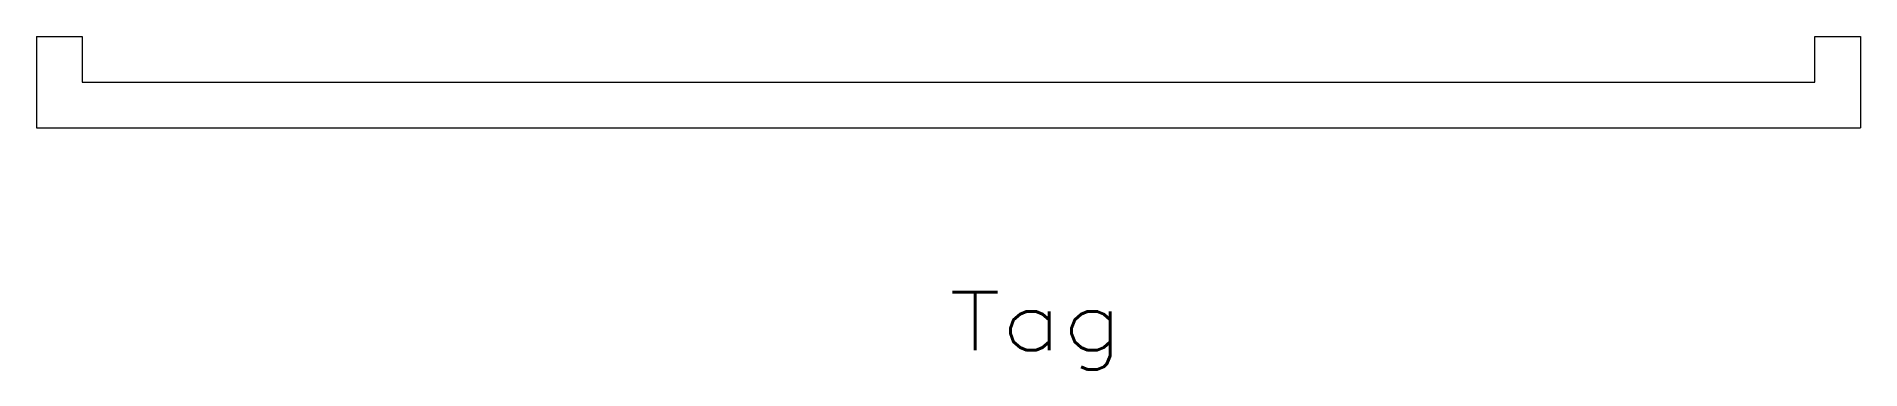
# Model space of a CAD drawing. Header units: inches. Extents: x -20 to 20, y -5.7 to 1.6.
import ezdxf
from ezdxf.enums import TextEntityAlignment as Align

# ---------------------------------------------------------------- set-up
doc = ezdxf.new("R2010")
doc.units = ezdxf.units.IN
doc.header["$MEASUREMENT"] = 0
doc.layers.get('0').update_dxf_attribs({"lineweight": 0})
doc.styles.add('_TCW_TXTSTY_1', font='TXT.SHX')

msp = doc.modelspace()

# ---------------------------------------------------------------- linework, layer by layer
at = {"linetype": 'Continuous'}
for p, q in [((-20, 1.58), (-20, -0.42)), ((-20, 1.58), (-19, 1.58)), ((-19, 1.58), (-19, 0.58)), ((19, 0.58), (19, 1.58)), ((19, 1.58), (19, 1.58)), ((19, 1.58), (20, 1.58)), ((20, 1.58), (20, -0.42)), ((-19, 0.58), (19, 0.58)), ((-20, -0.42), (20, -0.42))]:
    msp.add_line(p, q, dxfattribs=at)

# ---------------------------------------------------------------- texts
at = {"color": 7, "linetype": 'Continuous', "style": '_TCW_TXTSTY_1', "width": 1.166667}
msp.add_text('Tag', height=1.27, dxfattribs=at).set_placement((0.017, -5.289), (3.827, -5.289), align=Align.FIT)

doc.saveas('drawing.dxf')
